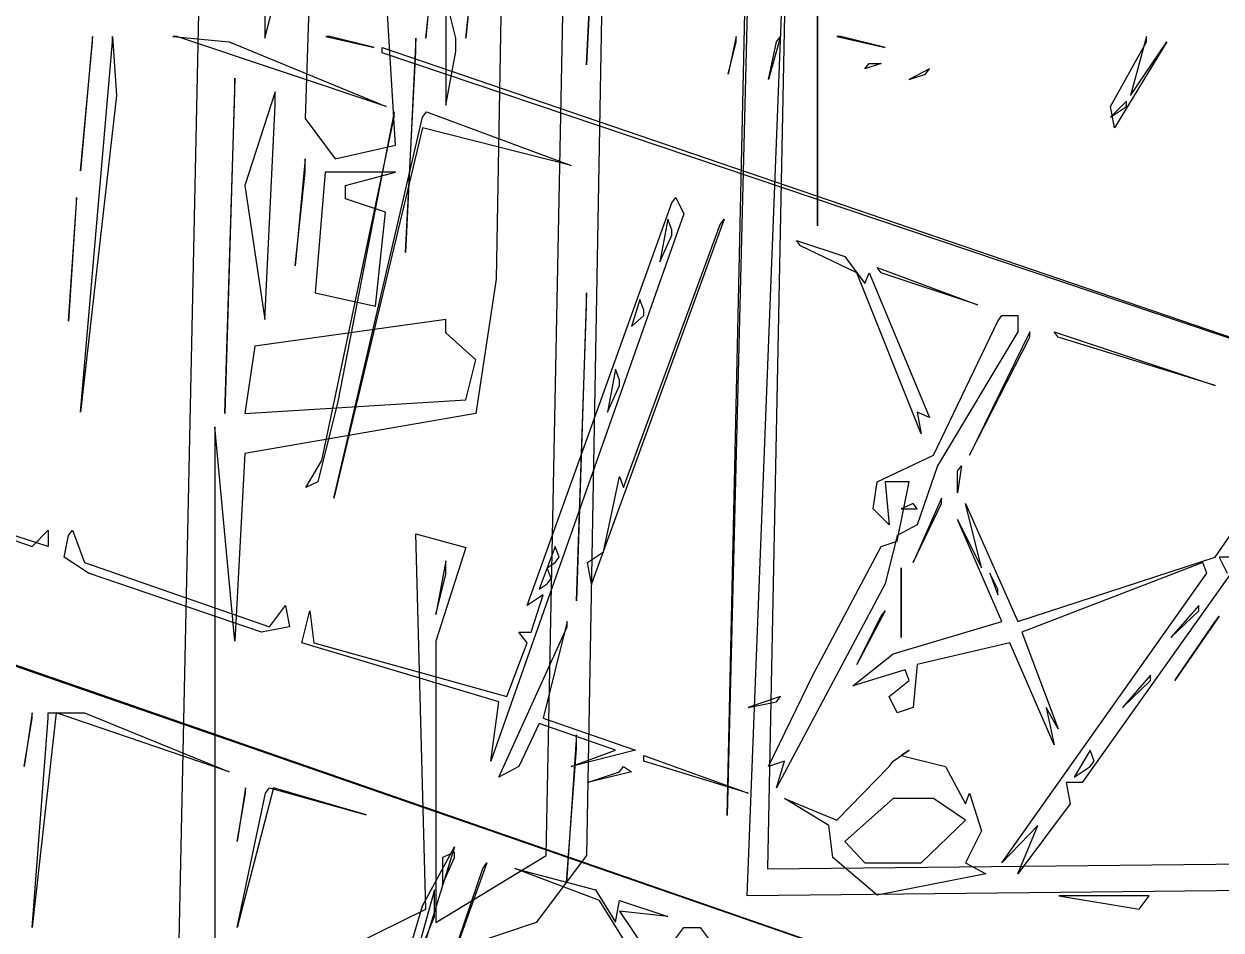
# Model space of a CAD drawing. Extents: x 10 to 24926, y 26 to 24942.
# Drawn here: x 5537 to 8442, y 7819 to 10018 of the extents above; entities that cross this region are included whole.
import ezdxf

# ---------------------------------------------------------------- set-up
doc = ezdxf.new("R2010")
doc.units = 0

msp = doc.modelspace()

# ---------------------------------------------------------------- linework, layer by layer
for p, q in [((5902.224, 7251.7684, 7089.1727), (6097.3389, 16487.2043, 3394.9983)), ((7024.1344, 14763.6898, 4084.4041), (6902.1876, 7999.7086, 6789.9966)), ((6804.6302, 7999.7086, 6789.9966), (6877.7982, 11706.8906, 5307.1237)), ((7243.6386, 8097.266, 6750.9736), (7316.8066, 11446.7375, 5411.185)), ((7316.8066, 11023.9887, 5580.2845), (7243.6386, 8097.266, 6750.9736)), ((6707.0728, 10731.3164, 5697.3534), (6682.6834, 9398.0316, 6230.6673)), ((6243.675, 10503.6824, 5788.407), (6219.2856, 9788.2613, 6074.5755)), ((6438.7898, 9723.223, 6100.5908), (6390.0111, 10503.6824, 5788.407)), ((6926.577, 10438.6441, 5814.4223), (6902.1876, 9918.3379, 6022.5448)), ((6902.1876, 9918.3379, 6022.5448), (6926.577, 10406.125, 5827.43)), ((7292.4173, 7902.1512, 6829.0195), (7389.9747, 10406.125, 5827.43)), ((7389.9747, 10406.125, 5827.43), (7341.196, 7967.1895, 6803.0042)), ((6536.3473, 10243.5293, 5892.4683), (6511.9579, 9983.3762, 5996.5295)), ((6633.9047, 10243.5293, 5892.4683), (6609.5153, 9983.3762, 5996.5295)), ((6511.9579, 9983.3762, 5996.5295), (6536.3473, 10211.0102, 5905.4759)), ((6609.5153, 9983.3762, 5996.5295), (6633.9047, 10211.0102, 5905.4759)), ((6121.7282, 10178.491, 5918.4836), (6121.7282, 9983.3762, 5996.5295)), ((6121.7282, 9983.3762, 5996.5295), (6146.1176, 10080.9336, 5957.5066)), ((6585.126, 9983.3762, 5996.5295), (6560.7366, 10080.9336, 5957.5066)), ((6560.7366, 10080.9336, 5957.5066), (6560.7366, 9820.7805, 6061.5678)), ((7463.1428, 10080.9336, 5957.5066), (7463.1428, 9528.1082, 6178.6367)), ((7463.1428, 9528.1082, 6178.6367), (7463.1428, 10048.4145, 5970.5142)), ((5703.125, 9986.9792, 5.2083), (5673.8281, 9661.4583, 135.4167)), ((5673.8281, 9661.4583, 135.4167), (5703.125, 9973.9583, 10.4167)), ((5673.8281, 9075.5208, 369.7917), (5751.9531, 9973.9583, 10.4167)), ((5703.125, 9973.9583, 10.4167), (5703.125, 9986.9792, 5.2083)), ((5751.9531, 9986.9792, 5.2083), (5761.7188, 9843.75, 62.5)), ((5751.9531, 9973.9583, 10.4167), (5751.9531, 9986.9792, 5.2083)), ((5898.4375, 9986.9792, 5.2083), (6035.1562, 9973.9583, 10.4167)), ((5908.2031, 9986.9792, 5.2083), (5898.4375, 9986.9792, 5.2083)), ((6416.0156, 9817.7083, 72.9167), (5908.2031, 9986.9792, 5.2083)), ((6035.1562, 9973.9583, 10.4167), (6416.0156, 9817.7083, 72.9167)), ((6269.5312, 9986.9792, 5.2083), (6386.7188, 9960.9375, 15.625)), ((6279.2969, 9986.9792, 5.2083), (6269.5312, 9986.9792, 5.2083)), ((6386.7188, 9960.9375, 15.625), (6279.2969, 9986.9792, 5.2083)), ((6487.5686, 9983.3762, 5996.5295), (6463.1792, 9463.0699, 6204.652)), ((6487.5686, 9950.857, 6009.5372), (6487.5686, 9983.3762, 5996.5295)), ((6585.126, 9950.857, 6009.5372), (6585.126, 9983.3762, 5996.5295)), ((7265.625, 9986.9792, 5.2083), (7246.0938, 9895.8333, 41.6667)), ((7246.0938, 9895.8333, 41.6667), (7265.625, 9973.9583, 10.4167)), ((7265.625, 9973.9583, 10.4167), (7265.625, 9986.9792, 5.2083)), ((7373.0469, 9986.9792, 5.2083), (7343.75, 9882.8125, 46.875)), ((7343.75, 9882.8125, 46.875), (7363.2812, 9973.9583, 10.4167)), ((7363.2812, 9973.9583, 10.4167), (7373.0469, 9986.9792, 5.2083)), ((7509.7656, 9986.9792, 5.2083), (7626.9531, 9960.9375, 15.625)), ((7519.5312, 9986.9792, 5.2083), (7509.7656, 9986.9792, 5.2083)), ((7626.9531, 9960.9375, 15.625), (7519.5312, 9986.9792, 5.2083)), ((8173.8281, 9817.7083, 72.9167), (8261.7188, 9973.9583, 10.4167)), ((8310.5469, 9973.9583, 10.4167), (8183.5938, 9765.625, 93.75)), ((8261.7188, 9986.9792, 5.2083), (8222.6562, 9843.75, 62.5)), ((8222.6562, 9843.75, 62.5), (8310.5469, 9973.9583, 10.4167)), ((8261.7188, 9973.9583, 10.4167), (8261.7188, 9986.9792, 5.2083)), ((6406.25, 9960.9375, 15.625), (9111.3281, 9036.4583, 385.4167)), ((6406.25, 9947.9167, 20.8333), (6406.25, 9960.9375, 15.625)), ((9111.3281, 9036.4583, 385.4167), (6406.25, 9947.9167, 20.8333)), ((6463.1792, 9463.0699, 6204.652), (6487.5686, 9950.857, 6009.5372)), ((6560.7366, 9820.7805, 6061.5678), (6585.126, 9950.857, 6009.5372)), ((7617.1875, 9921.875, 31.25), (7578.125, 9908.8542, 36.4583)), ((7578.125, 9908.8542, 36.4583), (7587.8906, 9921.875, 31.25)), ((7587.8906, 9921.875, 31.25), (7617.1875, 9921.875, 31.25)), ((7734.375, 9908.8542, 36.4583), (7685.5469, 9882.8125, 46.875)), ((7724.6094, 9895.8333, 41.6667), (7734.375, 9908.8542, 36.4583)), ((6048.5602, 9885.8187, 6035.5525), (6024.1708, 9072.8402, 6360.7439)), ((6048.5602, 9853.2996, 6048.5602), (6048.5602, 9885.8187, 6035.5525)), ((7685.5469, 9882.8125, 46.875), (7724.6094, 9895.8333, 41.6667)), ((6024.1708, 9072.8402, 6360.7439), (6048.5602, 9853.2996, 6048.5602)), ((6146.1176, 9853.2996, 6048.5602), (6072.9495, 9625.6656, 6139.6137)), ((6146.1176, 9820.7805, 6061.5678), (6146.1176, 9853.2996, 6048.5602)), ((5761.7188, 9843.75, 62.5), (5673.8281, 9075.5208, 369.7917)), ((8212.8906, 9830.7292, 67.7083), (8173.8281, 9791.6667, 83.3333)), ((8212.8906, 9817.7083, 72.9167), (8212.8906, 9830.7292, 67.7083)), ((6121.7282, 9300.4742, 6269.6903), (6146.1176, 9820.7805, 6061.5678)), ((6435.5469, 9804.6875, 78.125), (6298.8281, 9101.5625, 359.375)), ((6435.5469, 9791.6667, 83.3333), (6435.5469, 9804.6875, 78.125)), ((6503.9062, 9791.6667, 83.3333), (6513.6719, 9804.6875, 78.125)), ((6513.6719, 9804.6875, 78.125), (6865.2344, 9674.4792, 130.2083)), ((8183.5938, 9765.625, 93.75), (8173.8281, 9817.7083, 72.9167)), ((8173.8281, 9791.6667, 83.3333), (8212.8906, 9817.7083, 72.9167)), ((6219.2856, 9788.2613, 6074.5755), (6292.4537, 9690.7039, 6113.5984)), ((6259.7656, 8958.3333, 416.6667), (6435.5469, 9791.6667, 83.3333)), ((6289.0625, 8867.1875, 453.125), (6503.9062, 9791.6667, 83.3333)), ((6503.9062, 9765.625, 93.75), (6289.0625, 8867.1875, 453.125)), ((6865.2344, 9674.4792, 130.2083), (6503.9062, 9765.625, 93.75)), ((6292.4537, 9690.7039, 6113.5984), (6438.7898, 9723.223, 6100.5908)), ((6219.2856, 9690.7039, 6113.5984), (6194.8963, 9430.5508, 6217.6597)), ((6219.2856, 9658.1848, 6126.6061), (6219.2856, 9690.7039, 6113.5984)), ((6194.8963, 9430.5508, 6217.6597), (6219.2856, 9658.1848, 6126.6061)), ((6268.0644, 9658.1848, 6126.6061), (6243.675, 9365.5125, 6243.675)), ((6438.7898, 9658.1848, 6126.6061), (6268.0644, 9658.1848, 6126.6061)), ((6316.8431, 9625.6656, 6139.6137), (6438.7898, 9658.1848, 6126.6061)), ((6072.9495, 9625.6656, 6139.6137), (6121.7282, 9300.4742, 6269.6903)), ((6316.8431, 9593.1465, 6152.6214), (6316.8431, 9625.6656, 6139.6137)), ((5664.0625, 9596.3542, 161.4583), (5644.5312, 9296.875, 281.25)), ((5664.0625, 9583.3333, 166.6667), (5664.0625, 9596.3542, 161.4583)), ((6414.4005, 9560.6273, 6165.6291), (6316.8431, 9593.1465, 6152.6214)), ((7109.375, 9583.3333, 166.6667), (7119.1406, 9596.3542, 161.4583)), ((7119.1406, 9596.3542, 161.4583), (7138.6719, 9557.2917, 177.0833)), ((5644.5312, 9296.875, 281.25), (5664.0625, 9583.3333, 166.6667)), ((6390.0111, 9332.9934, 6256.6827), (6414.4005, 9560.6273, 6165.6291)), ((6757.8125, 8606.7708, 557.2917), (7109.375, 9583.3333, 166.6667)), ((7138.6719, 9557.2917, 177.0833), (6669.9219, 8229.1667, 708.3333)), ((7236.3281, 9544.2708, 182.2917), (6914.0625, 8658.8542, 536.4583)), ((6992.1875, 8893.2292, 442.7083), (7226.5625, 9531.25, 187.5)), ((7099.6094, 9544.2708, 182.2917), (7080.0781, 9440.1042, 223.9583)), ((7109.375, 9518.2292, 192.7083), (7099.6094, 9544.2708, 182.2917)), ((7226.5625, 9531.25, 187.5), (7236.3281, 9544.2708, 182.2917)), ((7080.0781, 9440.1042, 223.9583), (7109.375, 9505.2083, 197.9167)), ((7109.375, 9505.2083, 197.9167), (7109.375, 9518.2292, 192.7083)), ((7412.1094, 9492.1875, 203.125), (7529.2969, 9453.125, 218.75)), ((7421.875, 9479.1667, 208.3333), (7412.1094, 9492.1875, 203.125)), ((7558.5938, 9414.0625, 234.375), (7421.875, 9479.1667, 208.3333)), ((7529.2969, 9453.125, 218.75), (7578.125, 9388.0208, 244.7917)), ((7607.4219, 9427.0833, 229.1667), (7851.5625, 9335.9375, 265.625)), ((7617.1875, 9414.0625, 234.375), (7607.4219, 9427.0833, 229.1667)), ((6682.6834, 9398.0316, 6230.6673), (6633.9047, 9072.8402, 6360.7439)), ((7714.8438, 9023.4375, 390.625), (7558.5938, 9414.0625, 234.375)), ((7578.125, 9388.0208, 244.7917), (7587.8906, 9414.0625, 234.375)), ((7587.8906, 9414.0625, 234.375), (7734.375, 9062.5, 375)), ((7851.5625, 9335.9375, 265.625), (7617.1875, 9414.0625, 234.375)), ((6243.675, 9365.5125, 6243.675), (6390.0111, 9332.9934, 6256.6827)), ((6902.1876, 9365.5125, 6243.675), (6877.7982, 8617.5723, 6542.8511)), ((6902.1876, 9332.9934, 6256.6827), (6902.1876, 9365.5125, 6243.675)), ((6877.7982, 8617.5723, 6542.8511), (6902.1876, 9332.9934, 6256.6827)), ((7031.25, 9348.9583, 260.4167), (7011.7188, 9283.8542, 286.4583)), ((7041.0156, 9322.9167, 270.8333), (7031.25, 9348.9583, 260.4167)), ((6560.7366, 9300.4742, 6269.6903), (6097.3389, 9235.4359, 6295.7056)), ((6560.7366, 9267.9551, 6282.698), (6560.7366, 9300.4742, 6269.6903)), ((7011.7188, 9283.8542, 286.4583), (7041.0156, 9309.8958, 276.0417)), ((7041.0156, 9309.8958, 276.0417), (7041.0156, 9322.9167, 270.8333)), ((7900.3906, 9296.875, 281.25), (7910.1562, 9309.8958, 276.0417)), ((7910.1562, 9309.8958, 276.0417), (7949.2188, 9309.8958, 276.0417)), ((7949.2188, 9309.8958, 276.0417), (7949.2188, 9270.8333, 291.6667)), ((7744.1406, 8971.3542, 411.4583), (7900.3906, 9296.875, 281.25)), ((7949.2188, 9270.8333, 291.6667), (7753.9062, 8945.3125, 421.875)), ((7978.5156, 9270.8333, 291.6667), (7832.0312, 8971.3542, 411.4583)), ((7978.5156, 9257.8125, 296.875), (7978.5156, 9270.8333, 291.6667)), ((8037.1094, 9270.8333, 291.6667), (8427.7344, 9140.625, 343.75)), ((8046.875, 9257.8125, 296.875), (8037.1094, 9270.8333, 291.6667)), ((6633.9047, 9202.9168, 6308.7133), (6560.7366, 9267.9551, 6282.698)), ((7832.0312, 8971.3542, 411.4583), (7978.5156, 9257.8125, 296.875)), ((8427.7344, 9140.625, 343.75), (8046.875, 9257.8125, 296.875)), ((6097.3389, 9235.4359, 6295.7056), (6072.9495, 9072.8402, 6360.7439)), ((6609.5153, 9105.3594, 6347.7363), (6633.9047, 9202.9168, 6308.7133)), ((6972.6562, 9179.6875, 328.125), (6953.125, 9075.5208, 369.7917)), ((6982.4219, 9153.6458, 338.5417), (6972.6562, 9179.6875, 328.125)), ((6982.4219, 9140.625, 343.75), (6982.4219, 9153.6458, 338.5417)), ((6953.125, 9075.5208, 369.7917), (6982.4219, 9140.625, 343.75)), ((6072.9495, 9072.8402, 6360.7439), (6609.5153, 9105.3594, 6347.7363)), ((6298.8281, 9101.5625, 359.375), (6250, 8906.25, 437.5)), ((6633.9047, 9072.8402, 6360.7439), (6072.9495, 8975.2828, 6399.7669)), ((7734.375, 9062.5, 375), (7705.0781, 9075.5208, 369.7917)), ((7705.0781, 9075.5208, 369.7917), (7714.8438, 9023.4375, 390.625)), ((6048.5602, 8520.0148, 6581.8741), (5999.7814, 9040.3211, 6373.7516)), ((5999.7814, 9040.3211, 6373.7516), (5999.7814, 7251.7684, 7089.1727)), ((8427.7344, 8723.9583, 510.4167), (8652.3438, 9049.4792, 380.2083)), ((6072.9495, 8975.2828, 6399.7669), (6048.5602, 8520.0148, 6581.8741)), ((6220.7031, 8893.2292, 442.7083), (6259.7656, 8958.3333, 416.6667)), ((7607.4219, 8906.25, 437.5), (7744.1406, 8971.3542, 411.4583)), ((7753.9062, 8945.3125, 421.875), (7705.0781, 8802.0833, 479.1667)), ((7812.5, 8945.3125, 421.875), (7802.7344, 8880.2083, 447.9167)), ((7802.7344, 8932.2917, 427.0833), (7812.5, 8945.3125, 421.875)), ((7802.7344, 8880.2083, 447.9167), (7802.7344, 8932.2917, 427.0833)), ((5136.7188, 8893.2292, 442.7083), (5556.6406, 8750, 500)), ((5595.7031, 8750, 500), (5146.4844, 8893.2292, 442.7083)), ((6250, 8906.25, 437.5), (6220.7031, 8893.2292, 442.7083)), ((6943.3594, 8736.9792, 505.2083), (6982.4219, 8919.2708, 432.2917)), ((6982.4219, 8919.2708, 432.2917), (6992.1875, 8893.2292, 442.7083)), ((7597.6562, 8841.1458, 463.5417), (7607.4219, 8906.25, 437.5)), ((7685.5469, 8906.25, 437.5), (7626.9531, 8906.25, 437.5)), ((7626.9531, 8906.25, 437.5), (7636.7188, 8802.0833, 479.1667)), ((7656.25, 8763.0208, 494.7917), (7685.5469, 8906.25, 437.5)), ((8632.8125, 8919.2708, 432.2917), (8105.4688, 8177.0833, 729.1667)), ((7763.6719, 8867.1875, 453.125), (7695.3125, 8710.9375, 515.625)), ((7763.6719, 8854.1667, 458.3333), (7763.6719, 8867.1875, 453.125)), ((7636.7188, 8802.0833, 479.1667), (7597.6562, 8841.1458, 463.5417)), ((7695.3125, 8854.1667, 458.3333), (7666.0156, 8841.1458, 463.5417)), ((7666.0156, 8841.1458, 463.5417), (7705.0781, 8841.1458, 463.5417)), ((7695.3125, 8710.9375, 515.625), (7763.6719, 8854.1667, 458.3333)), ((7705.0781, 8841.1458, 463.5417), (7695.3125, 8854.1667, 458.3333)), ((7861.3281, 8697.9167, 520.8333), (7822.2656, 8854.1667, 458.3333)), ((7822.2656, 8854.1667, 458.3333), (7949.2188, 8567.7083, 572.9167)), ((7910.1562, 8567.7083, 572.9167), (7802.7344, 8815.1042, 473.9583)), ((7802.7344, 8815.1042, 473.9583), (7861.3281, 8697.9167, 520.8333)), ((5556.6406, 8750, 500), (5595.7031, 8789.0625, 484.375)), ((5595.7031, 8789.0625, 484.375), (5595.7031, 8750, 500)), ((5634.7656, 8723.9583, 510.4167), (5644.5312, 8776.0417, 489.5833)), ((5644.5312, 8776.0417, 489.5833), (5654.2969, 8789.0625, 484.375)), ((5654.2969, 8789.0625, 484.375), (5683.5938, 8710.9375, 515.625)), ((6511.9579, 7869.632, 6842.0272), (6487.5686, 8780.168, 6477.8128)), ((6487.5686, 8780.168, 6477.8128), (6609.5153, 8747.6488, 6490.8205)), ((7656.25, 8776.0417, 489.5833), (7626.9531, 8658.8542, 536.4583)), ((7705.0781, 8802.0833, 479.1667), (7656.25, 8776.0417, 489.5833)), ((6609.5153, 8747.6488, 6490.8205), (6536.3473, 8520.0148, 6581.8741)), ((6826.1719, 8750, 500), (6806.6406, 8697.9167, 520.8333)), ((6835.9375, 8723.9583, 510.4167), (6826.1719, 8750, 500)), ((7451.1719, 8437.5, 625), (7617.1875, 8750, 500)), ((7617.1875, 8750, 500), (7656.25, 8763.0208, 494.7917)), ((5693.3594, 8684.8958, 526.0417), (5634.7656, 8723.9583, 510.4167)), ((6826.1719, 8710.9375, 515.625), (6835.9375, 8723.9583, 510.4167)), ((6904.2969, 8710.9375, 515.625), (6943.3594, 8736.9792, 505.2083)), ((7949.2188, 8567.7083, 572.9167), (8427.7344, 8723.9583, 510.4167)), ((8476.5625, 8723.9583, 510.4167), (8437.5, 8723.9583, 510.4167)), ((8437.5, 8723.9583, 510.4167), (8457.0312, 8684.8958, 526.0417)), ((5683.5938, 8710.9375, 515.625), (6132.8125, 8554.6875, 578.125)), ((6560.7366, 8715.1297, 6503.8281), (6536.3473, 8585.0531, 6555.8587)), ((6560.7366, 8682.6105, 6516.8358), (6560.7366, 8715.1297, 6503.8281)), ((6806.6406, 8697.9167, 520.8333), (6787.1094, 8645.8333, 541.6667)), ((6806.6406, 8697.9167, 520.8333), (6826.1719, 8710.9375, 515.625)), ((6816.4062, 8671.875, 531.25), (6806.6406, 8697.9167, 520.8333)), ((6914.0625, 8658.8542, 536.4583), (6904.2969, 8710.9375, 515.625)), ((7666.0156, 8697.9167, 520.8333), (7666.0156, 8528.6458, 588.5417)), ((7666.0156, 8684.8958, 526.0417), (7666.0156, 8697.9167, 520.8333)), ((8398.4375, 8710.9375, 515.625), (7958.9844, 8541.6667, 583.3333)), ((8408.2031, 8684.8958, 526.0417), (8398.4375, 8710.9375, 515.625)), ((6113.2812, 8541.6667, 583.3333), (5693.3594, 8684.8958, 526.0417)), ((6536.3473, 8585.0531, 6555.8587), (6560.7366, 8682.6105, 6516.8358)), ((6787.1094, 8645.8333, 541.6667), (6806.6406, 8658.8542, 536.4583)), ((6806.6406, 8658.8542, 536.4583), (6816.4062, 8671.875, 531.25)), ((7626.9531, 8658.8542, 536.4583), (7363.2812, 8164.0625, 734.375)), ((7666.0156, 8528.6458, 588.5417), (7666.0156, 8684.8958, 526.0417)), ((7900.3906, 8645.8333, 541.6667), (7880.8594, 8684.8958, 526.0417)), ((7880.8594, 8684.8958, 526.0417), (7900.3906, 8632.8125, 546.875)), ((7910.1562, 7981.7708, 807.2917), (8408.2031, 8684.8958, 526.0417)), ((6796.875, 8632.8125, 546.875), (6757.8125, 8606.7708, 557.2917)), ((6767.5781, 8541.6667, 583.3333), (6796.875, 8632.8125, 546.875)), ((7900.3906, 8632.8125, 546.875), (7900.3906, 8645.8333, 541.6667)), ((6132.8125, 8554.6875, 578.125), (6171.875, 8606.7708, 557.2917)), ((6171.875, 8606.7708, 557.2917), (6181.6406, 8554.6875, 578.125)), ((8388.6719, 8606.7708, 557.2917), (8320.3125, 8528.6458, 588.5417)), ((8388.6719, 8593.75, 562.5), (8388.6719, 8606.7708, 557.2917)), ((5126.9531, 8593.75, 562.5), (7988.2812, 7604.1667, 958.3333)), ((7988.2812, 7604.1667, 958.3333), (5136.7188, 8593.75, 562.5)), ((6210.9375, 8515.625, 593.75), (6230.4688, 8593.75, 562.5)), ((6230.4688, 8593.75, 562.5), (6240.2344, 8515.625, 593.75)), ((7626.9531, 8593.75, 562.5), (7558.5938, 8463.5417, 614.5833)), ((7558.5938, 8463.5417, 614.5833), (7617.1875, 8580.7292, 567.7083)), ((7617.1875, 8580.7292, 567.7083), (7626.9531, 8593.75, 562.5)), ((8320.3125, 8528.6458, 588.5417), (8388.6719, 8593.75, 562.5)), ((8437.5, 8580.7292, 567.7083), (8330.0781, 8424.4792, 630.2083)), ((8427.7344, 8567.7083, 572.9167), (8437.5, 8580.7292, 567.7083)), ((6181.6406, 8554.6875, 578.125), (6113.2812, 8541.6667, 583.3333)), ((6689.4531, 8190.1042, 723.9583), (6855.4688, 8554.6875, 578.125)), ((6855.4688, 8567.7083, 572.9167), (6796.875, 8333.3333, 666.6667)), ((6855.4688, 8554.6875, 578.125), (6855.4688, 8567.7083, 572.9167)), ((7646.4844, 8489.5833, 604.1667), (7910.1562, 8567.7083, 572.9167)), ((8330.0781, 8424.4792, 630.2083), (8427.7344, 8567.7083, 572.9167)), ((6689.4531, 8372.3958, 651.0417), (6210.9375, 8515.625, 593.75)), ((6240.2344, 8515.625, 593.75), (6708.9844, 8385.4167, 645.8333)), ((6536.3473, 8520.0148, 6581.8741), (6536.3473, 7837.1129, 6855.0348)), ((6708.9844, 8385.4167, 645.8333), (6757.8125, 8515.625, 593.75)), ((6757.8125, 8515.625, 593.75), (6738.2812, 8541.6667, 583.3333)), ((6738.2812, 8541.6667, 583.3333), (6767.5781, 8541.6667, 583.3333)), ((7929.6875, 8515.625, 593.75), (7705.0781, 8463.5417, 614.5833)), ((8037.1094, 8268.2292, 692.7083), (7929.6875, 8515.625, 593.75)), ((7958.9844, 8541.6667, 583.3333), (8046.875, 8307.2917, 677.0833)), ((7548.8281, 8411.4583, 635.4167), (7646.4844, 8489.5833, 604.1667)), ((7705.0781, 8463.5417, 614.5833), (7695.3125, 8359.375, 656.25)), ((7343.75, 8216.1458, 713.5417), (7451.1719, 8437.5, 625)), ((7675.7812, 8450.5208, 619.7917), (7548.8281, 8411.4583, 635.4167)), ((7685.5469, 8424.4792, 630.2083), (7675.7812, 8450.5208, 619.7917)), ((8271.4844, 8437.5, 625), (8203.125, 8359.375, 656.25)), ((8271.4844, 8424.4792, 630.2083), (8271.4844, 8437.5, 625)), ((7636.7188, 8385.4167, 645.8333), (7685.5469, 8424.4792, 630.2083)), ((8203.125, 8359.375, 656.25), (8271.4844, 8424.4792, 630.2083)), ((6669.9219, 8229.1667, 708.3333), (6689.4531, 8372.3958, 651.0417)), ((7373.0469, 8385.4167, 645.8333), (7294.9219, 8359.375, 656.25)), ((7294.9219, 8359.375, 656.25), (7363.2812, 8372.3958, 651.0417)), ((7363.2812, 8372.3958, 651.0417), (7373.0469, 8385.4167, 645.8333)), ((7656.25, 8346.3542, 661.4583), (7636.7188, 8385.4167, 645.8333)), ((5556.6406, 8346.3542, 661.4583), (5537.1094, 8216.1458, 713.5417)), ((5556.6406, 8333.3333, 666.6667), (5556.6406, 8346.3542, 661.4583)), ((5615.2344, 8346.3542, 661.4583), (5556.6406, 7825.5208, 869.7917)), ((5595.7031, 8346.3542, 661.4583), (5683.5938, 8346.3542, 661.4583)), ((5595.7031, 8333.3333, 666.6667), (5595.7031, 8346.3542, 661.4583)), ((6035.1562, 8203.125, 718.75), (5615.2344, 8346.3542, 661.4583)), ((5683.5938, 8346.3542, 661.4583), (6035.1562, 8203.125, 718.75)), ((7695.3125, 8359.375, 656.25), (7656.25, 8346.3542, 661.4583)), ((8046.875, 8307.2917, 677.0833), (8017.5781, 8359.375, 656.25)), ((8017.5781, 8359.375, 656.25), (8037.1094, 8268.2292, 692.7083)), ((5537.1094, 8216.1458, 713.5417), (5556.6406, 8333.3333, 666.6667)), ((5556.6406, 7825.5208, 869.7917), (5595.7031, 8333.3333, 666.6667)), ((6787.1094, 8320.3125, 671.875), (6738.2812, 8216.1458, 713.5417)), ((6972.6562, 8255.2083, 697.9167), (6787.1094, 8320.3125, 671.875)), ((6796.875, 8333.3333, 666.6667), (7021.4844, 8255.2083, 697.9167)), ((6877.7982, 8292.3809, 6672.9277), (6853.4089, 7934.6703, 6816.0119)), ((6877.7982, 8259.8617, 6685.9353), (6877.7982, 8292.3809, 6672.9277)), ((6853.4089, 7934.6703, 6816.0119), (6877.7982, 8259.8617, 6685.9353)), ((7021.4844, 8255.2083, 697.9167), (6865.2344, 8216.1458, 713.5417)), ((6865.2344, 8216.1458, 713.5417), (6972.6562, 8255.2083, 697.9167)), ((7646.4844, 8229.1667, 708.3333), (7685.5469, 8255.2083, 697.9167)), ((7685.5469, 8255.2083, 697.9167), (7666.0156, 8242.1875, 703.125)), ((8125, 8255.2083, 697.9167), (8085.9375, 8190.1042, 723.9583)), ((8134.7656, 8229.1667, 708.3333), (8125, 8255.2083, 697.9167)), ((7041.0156, 8242.1875, 703.125), (7294.9219, 8151.0417, 739.5833)), ((7041.0156, 8229.1667, 708.3333), (7041.0156, 8242.1875, 703.125)), ((7294.9219, 8151.0417, 739.5833), (7041.0156, 8229.1667, 708.3333)), ((7382.8125, 8229.1667, 708.3333), (7343.75, 8216.1458, 713.5417)), ((7363.2812, 8164.0625, 734.375), (7382.8125, 8229.1667, 708.3333)), ((7636.7188, 8216.1458, 713.5417), (7646.4844, 8229.1667, 708.3333)), ((7666.0156, 8242.1875, 703.125), (7773.4375, 8216.1458, 713.5417)), ((8125, 8216.1458, 713.5417), (8134.7656, 8229.1667, 708.3333)), ((6738.2812, 8216.1458, 713.5417), (6689.4531, 8190.1042, 723.9583)), ((7011.7188, 8203.125, 718.75), (6904.2969, 8177.0833, 729.1667)), ((6904.2969, 8177.0833, 729.1667), (6982.4219, 8203.125, 718.75)), ((6982.4219, 8203.125, 718.75), (6992.1875, 8216.1458, 713.5417)), ((6992.1875, 8216.1458, 713.5417), (7011.7188, 8203.125, 718.75)), ((7509.7656, 8085.9375, 765.625), (7636.7188, 8216.1458, 713.5417)), ((7773.4375, 8216.1458, 713.5417), (7822.2656, 8125, 750)), ((8085.9375, 8190.1042, 723.9583), (8125, 8216.1458, 713.5417)), ((8105.4688, 8177.0833, 729.1667), (8066.4062, 8177.0833, 729.1667)), ((8066.4062, 8177.0833, 729.1667), (8076.1719, 8125, 750)), ((6074.2188, 8164.0625, 734.375), (6054.6875, 8033.8542, 786.4583)), ((6142.5781, 8164.0625, 734.375), (6054.6875, 7825.5208, 869.7917)), ((6054.6875, 8033.8542, 786.4583), (6074.2188, 8151.0417, 739.5833)), ((6054.6875, 7825.5208, 869.7917), (6123.0469, 8151.0417, 739.5833)), ((6074.2188, 8151.0417, 739.5833), (6074.2188, 8164.0625, 734.375)), ((6123.0469, 8151.0417, 739.5833), (6132.8125, 8164.0625, 734.375)), ((6132.8125, 8164.0625, 734.375), (6367.1875, 8098.9583, 760.4167)), ((6367.1875, 8098.9583, 760.4167), (6142.5781, 8164.0625, 734.375)), ((7490.2344, 8072.9167, 770.8333), (7382.8125, 8138.0208, 744.7917)), ((7382.8125, 8138.0208, 744.7917), (7509.7656, 8085.9375, 765.625)), ((7646.4844, 8138.0208, 744.7917), (7529.2969, 8033.8542, 786.4583)), ((7734.375, 8138.0208, 744.7917), (7646.4844, 8138.0208, 744.7917)), ((7744.1406, 8138.0208, 744.7917), (7734.375, 8138.0208, 744.7917)), ((7822.2656, 8085.9375, 765.625), (7744.1406, 8138.0208, 744.7917)), ((7822.2656, 8125, 750), (7832.0312, 8151.0417, 739.5833)), ((7832.0312, 8151.0417, 739.5833), (7861.3281, 8059.8958, 776.0417)), ((8076.1719, 8125, 750), (7949.2188, 7955.7292, 817.7083)), ((7714.8438, 7981.7708, 807.2917), (7822.2656, 8085.9375, 765.625)), ((7500, 7994.7917, 802.0833), (7490.2344, 8072.9167, 770.8333)), ((7861.3281, 8059.8958, 776.0417), (7822.2656, 7981.7708, 807.2917)), ((7998.0469, 8072.9167, 770.8333), (7910.1562, 7981.7708, 807.2917)), ((7949.2188, 7955.7292, 817.7083), (7998.0469, 8072.9167, 770.8333)), ((6582.0312, 8020.8333, 791.6667), (6347.6562, 7265.625, 1093.75)), ((6503.9062, 7877.6042, 848.9583), (6582.0312, 8020.8333, 791.6667)), ((7529.2969, 8033.8542, 786.4583), (7578.125, 7981.7708, 807.2917)), ((6536.3473, 7837.1129, 6855.0348), (6804.6302, 7999.7086, 6789.9966)), ((6582.0312, 8007.8125, 796.875), (6552.7344, 7994.7917, 802.0833)), ((6552.7344, 7994.7917, 802.0833), (6552.7344, 7929.6875, 828.125)), ((6552.7344, 7929.6875, 828.125), (6582.0312, 7994.7917, 802.0833)), ((6582.0312, 7994.7917, 802.0833), (6582.0312, 8007.8125, 796.875)), ((6902.1876, 7999.7086, 6789.9966), (6780.2408, 7837.1129, 6855.0348)), ((7341.196, 7967.1895, 6803.0042), (10414.2548, 7999.7086, 6789.9966)), ((7607.4219, 7903.6458, 838.5417), (7500, 7994.7917, 802.0833)), ((6660.1562, 7981.7708, 807.2917), (6562.5, 7708.3333, 916.6667)), ((6562.5, 7708.3333, 916.6667), (6650.3906, 7968.75, 812.5)), ((6650.3906, 7968.75, 812.5), (6660.1562, 7981.7708, 807.2917)), ((6933.5938, 7890.625, 843.75), (6728.5156, 7968.75, 812.5)), ((6728.5156, 7968.75, 812.5), (6923.8281, 7916.6667, 833.3333)), ((7578.125, 7981.7708, 807.2917), (7714.8438, 7981.7708, 807.2917)), ((7822.2656, 7981.7708, 807.2917), (7871.0938, 7955.7292, 817.7083)), ((10292.308, 7934.6703, 6816.0119), (7292.4173, 7902.1512, 6829.0195)), ((7871.0938, 7955.7292, 817.7083), (7607.4219, 7903.6458, 838.5417)), ((6533.2031, 7916.6667, 833.3333), (6474.6094, 7708.3333, 916.6667)), ((6533.2031, 7864.5833, 854.1667), (6533.2031, 7916.6667, 833.3333)), ((6923.8281, 7916.6667, 833.3333), (6972.6562, 7838.5417, 864.5833)), ((6357.4219, 7382.8125, 1046.875), (6503.9062, 7877.6042, 848.9583)), ((7031.25, 7734.375, 906.25), (6933.5938, 7890.625, 843.75)), ((6972.6562, 7838.5417, 864.5833), (6982.4219, 7890.625, 843.75)), ((6982.4219, 7890.625, 843.75), (7099.6094, 7851.5625, 859.375)), ((8267.9915, 7902.1512, 6829.0195), (8048.4873, 7902.1512, 6829.0195)), ((8048.4873, 7902.1512, 6829.0195), (8243.6021, 7869.632, 6842.0272)), ((8243.6021, 7869.632, 6842.0272), (8267.9915, 7902.1512, 6829.0195)), ((6048.5602, 7641.998, 6933.0808), (6511.9579, 7869.632, 6842.0272)), ((6474.6094, 7708.3333, 916.6667), (6533.2031, 7851.5625, 859.375)), ((6533.2031, 7851.5625, 859.375), (6533.2031, 7864.5833, 854.1667)), ((7099.6094, 7851.5625, 859.375), (6982.4219, 7864.5833, 854.1667)), ((6982.4219, 7864.5833, 854.1667), (7070.3125, 7734.375, 906.25)), ((6780.2408, 7837.1129, 6855.0348), (6097.3389, 7609.4789, 6946.0884)), ((7070.3125, 7734.375, 906.25), (7138.6719, 7825.5208, 869.7917)), ((7138.6719, 7825.5208, 869.7917), (7177.7344, 7825.5208, 869.7917)), ((7177.7344, 7825.5208, 869.7917), (7207.0312, 7786.4583, 885.4167))]:
    msp.add_line(p, q)

doc.saveas('drawing.dxf')
